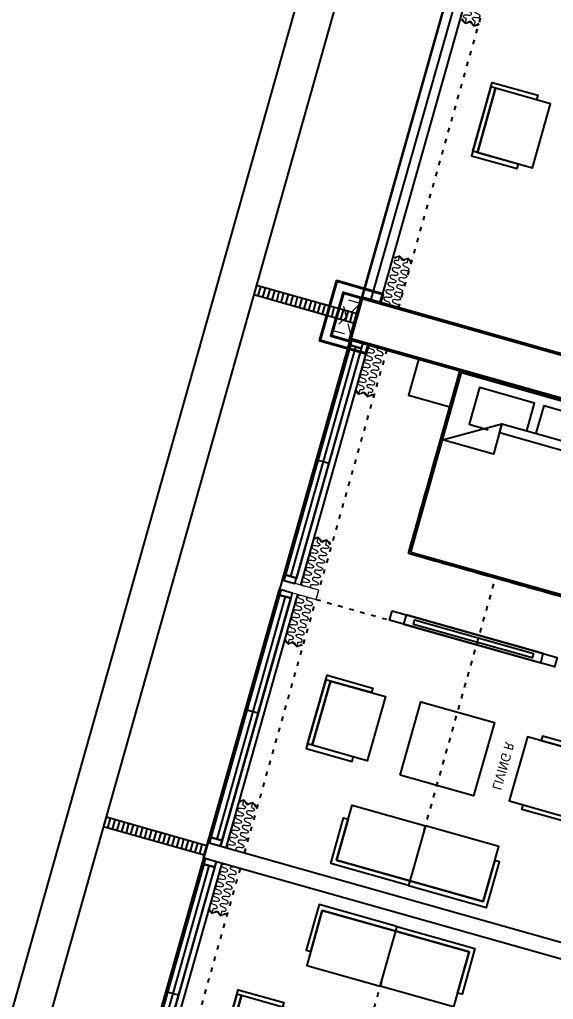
# Model space of a CAD drawing. Header units: millimetres. Extents: x -361679452 to 361242511, y -278557090 to 278849308.
# Drawn here: x 132886 to 138486, y 141339 to 151625 of the extents above; entities that cross this region are included whole.
import ezdxf

# ---------------------------------------------------------------- set-up
doc = ezdxf.new("R2010")
doc.units = ezdxf.units.MM
doc.header["$MEASUREMENT"] = 0
for name, pattern in [('220126_HDN_HBA typical plan$0$HIDDEN', [0.375, 0.25, -0.125]), ('ACAD_ISO03W100', [30, 12, -18]), ('HIDDEN', [0.375, 0.25, -0.125])]:
    doc.linetypes.add(name, pattern=pattern)
for name, color, linetype in [('1VinaPVC-Text', 9, 'Continuous'), ('A-_FURN----_E-_N', 251, 'Continuous'), ('A-ANNO-ROOM', 50, 'Continuous'), ('A-WALL-FNSH', 11, 'Continuous'), ('IDEA - dim', 251, 'Continuous'), ('KT-Net manh', 139, 'Continuous'), ('KT-Tuong', 1, 'Continuous'), ('Xref_NT1+NT2_MBDV Cot vach_220729$0$ccu12-Thay', 7, 'Continuous')]:
    doc.layers.add(name, color=color, linetype=linetype)
for name, color, linetype, lineweight in [('CIC36 net manh', 8, 'Continuous', 9), ('HBA-Partition', 4, 'Continuous', 13), ('KT-lomo nuoc', 3, 'HIDDEN', 5), ('KT-Net cat', 1, 'Continuous', 40), ('KT-Net cot', 2, 'Continuous', 50)]:
    doc.layers.add(name, color=color, linetype=linetype, lineweight=lineweight)
doc.styles.add('220126_HDN_HBA typical plan$0$211210_HDN_HBA_TYPICAL PLAN CORE OPT 1$0$HBA-Text', font='GOTHIC.TTF')
doc.styles.add('Tahoma', font='tahoma.ttf')

# ---------------------------------------------------------------- blocks, each defined once
blk = doc.blocks.new('A$C21AF0CCA')
at = {"layer": 'A-ANNO-ROOM', "insert": (1197.56892258345, 814.6835720778872), "char_height": 600, "attachment_point": 2, "rotation": 0.10542954816276216, "style": '220126_HDN_HBA typical plan$0$211210_HDN_HBA_TYPICAL PLAN CORE OPT 1$0$HBA-Text'}
blk.add_mtext_dynamic_manual_height_columns('1-BR+', width=722857412.8743668, gutter_width=9765.624999999996, heights=[0], dxfattribs=at)
blk = doc.blocks.new('*U57')
for points in [[(396.7561588253833, -484.1490495130481), (464.3337632049024, -466.3349522090732), (394.4481821902239, -466.0516779393653)], [(482.6951045578201, -398.9039813853606), (464.6170375002125, -396.4493711387506), (464.3337632049024, -466.3349522090732)]]:
    blk.add_hatch(color=256).paths.add_polyline_path(points)
blk.add_line((464.3337632049024, -466.3349522090732), (416.9273155568029, -418.7598943406972))
for points in [[(396.7561588253833, -484.1490495130481), (464.3337632049024, -466.3349522090732), (394.4481821902239, -466.0516779393653)], [(482.6951045578201, -398.9039813853606), (464.6170375002125, -396.4493711387506), (464.3337632049024, -466.3349522090732)]]:
    blk.add_lwpolyline(points, close=True)
for centre in [(16.76743755071067, -17.17677016190672), (85.71403000141326, -87.65612936302188), (155.3043908096025, -157.4940017787478), (224.8947516177918, -227.3318741944736), (294.485112425981, -297.1697466101995), (364.0754732341703, -367.0076190259254)]:
    blk.add_ellipse(centre, major_axis=(34.52187991841241, 31.95056764796491), ratio=0.5238875827070036, start_param=4.731720461219403, end_param=7.873313114809197)
at = {"extrusion": (0, 0, -1)}
for centre in [(51.5728287498025, -52.1059534814385), (120.5194212005051, -122.5853126825537), (190.1097820086943, -192.4231850982796), (259.7001428168836, -262.2610575140054), (329.2905036250728, -332.0989299297313), (398.8808644332621, -401.9368023454572)]:
    blk.add_ellipse(centre, major_axis=(-32.07293168385898, -34.4082260416161), ratio=0.5238875826554585, start_param=4.731720461217387, end_param=7.87331311480718, dxfattribs=at)
blk = doc.blocks.new('32')
at = {"layer": 'A-_FURN----_E-_N', "linetype": 'Continuous'}
for points in [[(-2249.999243296086, 751.2530980635347), (-2249.999243296261, 1351.253098063447), (-2949.999243296232, 1351.253098063273), (-2949.999243296028, 751.2530980632437)], [(-2949.999243296203, 1199.258132128351), (-2949.999243296028, 751.2530980632437), (-2249.999243296086, 751.2530980635347), (-2249.999243296057, 701.2530980634765), (-2999.999243296115, 701.2530980632437), (-2999.99924329629, 1199.258132128321)], [(-2249.999243296232, 1199.258132128583), (-2249.999243296086, 751.2530980635347), (-2949.999243296028, 751.2530980632437), (-2949.999243296057, 701.2530980632437), (-2199.999243296086, 701.2530980634765), (-2199.999243296261, 1199.258132128612)]]:
    blk.add_lwpolyline(points, close=True, dxfattribs=at)
at = {"layer": 'IDEA - dim'}
for p, q in [((-450.0000225873227, 399.9999999998399), (-450.0000225873519, -3.637978807091713e-10)), ((-449.9998221368151, 199.9999999999563), (-4049.999243296465, 199.9961914403102)), ((-449.9997219115176, 99.99999999998545), (-7793.793696581051, 99.99263966285798)), ((-449.9996216862201, 7.275957614183426e-11), (-7793.793596355579, -0.007360337083810009))]:
    blk.add_line(p, q, dxfattribs=at)
at = {"layer": 'KT-Net cot'}
blk.add_lwpolyline([(-1.455191522836685e-11, 2999.999943248884), (-449.9996216861036, 2999.999943248913), (-449.9996216861327, 0), (0, 1.455191522836685e-11)], close=True, dxfattribs=at)
at = {"layer": 'KT-Net manh', "linetype": 'ACAD_ISO03W100', "ltscale": 4}
blk.add_line((-450.0000225873227, 399.9999999998399), (-4049.99944374703, 399.9961914401938), dxfattribs=at)
at = {"layer": 'CIC36 net manh', "color": 8}
for p, xscale, yscale, zscale, rotation in [((-4049.470972607363, 356.2833697866445), 0.8100000000112597, 0.8100000000112597, 0.8100000000112597, 45.12320120591075), ((-450.5284937269025, 356.2833697865281), -0.8100000000112602, 0.8100000000112612, 0.8100000000112602, 314.8767987940864), ((-4049.253258272147, 261.329743299706), 0.8100000000112597, 0.8100000000112597, 0.8100000000112597, 45.12320120591075), ((-450.7462080620899, 261.3297432995896), -0.8100000000112602, 0.8100000000112612, 0.8100000000112602, 314.8767987940864)]:
    blk.add_blockref('*U57', p, dxfattribs=dict(at, xscale=xscale, yscale=yscale, zscale=zscale, rotation=rotation))
blk = doc.blocks.new('*U56')
at = {"layer": 'A-_FURN----_E-_N', "linetype": 'Continuous'}
for points in [[(-899.9999999999709, 600), (-899.9999999999709, 1000), (-1349.999999999971, 1000), (-1349.999999999971, 600)], [(-900.0000000000291, -1000), (-900.0000000000291, 1000), (900.0000000000291, 1000), (900.0000000000291, -1000)], [(-880.0000000000291, -980), (-880.0000000000291, 980), (880.0000000000291, 980), (880.0000000000291, -980)], [(1350.000000000029, 600), (1350.000000000029, 1000), (900.0000000000291, 1000), (900.0000000000291, 600)]]:
    blk.add_lwpolyline(points, close=True, dxfattribs=at)
at = {"layer": 'A-_FURN----_E-_N', "linetype": '220126_HDN_HBA typical plan$0$HIDDEN', "ltscale": 500}
blk.add_lwpolyline([(-900.0000000000291, -1000), (-900.0000000000291, 1000), (900.0000000000291, 1000), (900.0000000000291, -1000)], close=True, dxfattribs=at)
at = {"layer": 'A-_FURN----_E-_N', "linetype": 'Continuous'}
for points in [[(-54.9999999999709, 580), (-54.9999999999709, 880), (-655.605454891891, 880), (-655.605454891891, 480), (-448.1151331290312, 480)], [(645.6054548844986, 580), (645.6054548844986, 880), (45.0000000000291, 880), (45.0000000000291, 580)], [(-880.0000000000291, 248.6659454330802), (-326.2632651105232, 580), (880.0000000000291, 580), (880.0000000000291, 480), (-326.2632651105232, 480), (-326.2632651105232, 580), (-326.2632651105232, 248.6659454330802), (-880.0000000000291, 248.6659454330802)]]:
    blk.add_lwpolyline(points, dxfattribs=at)
blk = doc.blocks.new('29')
at = {"layer": 'A-WALL-FNSH', "color": 5}
for points in [[(284.9998109154985, 20.00005674602289), (284.9998109141743, 140.0000567465177), (224.9998109160806, 140.0000567463139), (224.9998109155276, 20.00005674584827)], [(2789.999810914174, 140.0000567753596), (284.9998109141743, 140.0000567465177), (284.9998109154985, 20.00005674602289), (2789.999810913738, 20.0000567749521)], [(1537.499810912341, 140.0000567614188), (2789.999810914174, 140.0000567753596), (2789.999810914989, 80.00005677538866), (1537.499810912981, 80.00005676095316)], [(2849.999810915528, 20.00005677652371), (2849.999810916022, 140.0000567765092), (2789.999810914174, 140.0000567753596), (2789.999810913738, 20.0000567749521)], [(2949.999810913621, 20.00005677716399), (2949.999810914262, 140.0000567776005), (3009.999810916081, 140.0000567778334), (3009.999810915513, 20.00005677736772)], [(3009.999810916081, 140.0000567778334), (5655.000000002881, 140.0000568066753), (5655.000000004438, 20.00005680623872), (3009.999810915513, 20.00005677736772)], [(4262.499810915993, 140.0000567922398), (3009.999810916081, 140.0000567778334), (3009.999810914887, 80.00005677786248), (4262.499810916692, 80.00005679180322)], [(5655.000000004438, 20.00005680623872), (5655.000000002881, 140.0000568066753), (5715.000000002867, 140.000056806879), (5715.000000002343, 20.00005680690811)], [(5944.999999995794, 20.00005680623872), (5944.999999997191, 140.0000568066898), (5884.999999997352, 140.0000568069081), (5884.999999997803, 20.00005680690811)], [(8590.000189083963, 140.0000567779207), (5944.999999997191, 140.0000568066898), (5944.999999995794, 20.00005680623872), (8590.000189084589, 20.00005677742593)], [(7337.500189084065, 140.0000567922543), (8590.000189083963, 140.0000567779207), (8590.0001890852, 80.00005677790614), (7337.500189083381, 80.00005679183232)], [(1537.499810912981, 80.00005676095316), (284.9998109148291, 80.00005674698332), (284.9998109154985, 20.00005674602289), (1537.49981091368, 20.00005676138971)], [(4262.499810916692, 80.00005679180322), (5655.00000000358, 80.00005680623872), (5655.000000004438, 20.00005680623872), (4262.499810917419, 20.00005679180322)], [(7337.500189083381, 80.00005679183232), (5944.99999999658, 80.00005680623872), (5944.999999995794, 20.00005680623872), (7337.500189082653, 20.00005679180322)]]:
    blk.add_lwpolyline(points, close=True, dxfattribs=at)
for points in [[(224.9998109160806, 140.0000567463139), (2789.999810914174, 140.0000567753596)], [(5715.000000002867, 140.000056806879), (3009.999810916081, 140.0000567778334)], [(5884.999999997352, 140.0000568069081), (8590.000189083963, 140.0000567779207)]]:
    blk.add_lwpolyline(points, dxfattribs=at)
at = {"layer": 'HBA-Partition'}
blk.add_lwpolyline([(2949.999810911249, 400.0000567966927), (2849.999810911249, 400.0000567960669), (2849.99981091576, 5.679558671545237e-05), (2949.999810913869, 5.679625610355288e-05)], close=True, dxfattribs=at)
at = {"layer": 'IDEA - dim'}
for p, q in [((224.0616604759998, 200.000056765406), (2849.999810913476, 200.0000567955867)), ((5715.000000002372, 200.0000568269461), (2949.999810913461, 200.000056796649)), ((5884.999999997963, 200.0000568269315), (8650.000189086684, 200.0000567967509)), ((224.06166047632, 5.676491127815098e-05), (2849.99981091576, 5.679558671545237e-05)), ((5715.000000004598, 5.682646587956697e-05), (2949.999810913869, 5.679625610355288e-05)), ((5884.999999995605, 5.682643677573651e-05), (8650.000189086219, 5.679634341504425e-05))]:
    blk.add_line(p, q, dxfattribs=at)
for points in [[(3734.322622144144, 3075.738922653181), (3734.322622139094, 3523.743956718026), (4434.322622137421, 3523.743956725884), (4434.322622136722, 3573.74395672635), (3684.322622136955, 3573.743956718463), (3684.322622144085, 3075.73892265257)], [(4434.322622142223, 3075.738922660486), (4434.322622137421, 3523.743956725884), (3734.322622139094, 3523.743956718026), (3734.322622136708, 3573.743956718492), (4484.322622136868, 3573.74395672734), (4484.322622142237, 3075.738922661476)], [(3734.322622139094, 3523.743956718026), (3734.322622144042, 2923.743956718041), (4434.322622143984, 2923.743956725812), (4434.322622137421, 3523.743956725884)], [(2849.999810904264, 1200.000056794641), (2849.999810884095, 3000.000056795572), (2949.999810886031, 3000.000056796722), (2949.999810906054, 1200.000056796751)], [(5076.994776818159, 2950.000056819961), (5524.999810883048, 2950.000056825418), (5524.999810893743, 2150.000056825447), (5574.999810891779, 2150.000056825476), (5574.999810884168, 3000.000056825505), (5076.994776819251, 3000.000056819976)], [(6523.005223182059, 2950.000056819947), (6075.000189117127, 2950.000056825433), (6075.000189106475, 2150.000056825418), (6025.000189108367, 2150.000056825476), (6025.000189115875, 3000.000056825505), (6523.005223180779, 3000.000056820034)], [(5524.999810883048, 2950.000056825418), (4924.999810884678, 2950.000056818259), (4924.999810893642, 2150.000056818229), (5524.999810893743, 2150.000056825447)], [(6075.000189117127, 2950.000056825433), (6675.000189115322, 2950.000056818317), (6675.000189106591, 2150.000056818288), (6075.000189106475, 2150.000056825418)], [(2949.999810884197, 2847.50005679678), (2849.999810886002, 2847.500056795616), (2849.999810902489, 1352.50005679467), (2949.999810900626, 1352.500056796256)], [(2924.999810901529, 1452.500056796052), (2874.999810899462, 1452.500056794932), (2874.999810883397, 2747.500056795412), (2924.9998108851, 2747.500056795994)], [(4484.322622158899, 1750.000056813835), (3684.322622158856, 1750.000056805395), (3684.322622149979, 2550.000056804914), (4484.322622149979, 2550.000056813835)], [(5524.999810900699, 1350.000056825418), (4924.999810900656, 1350.000056818739), (4924.999810893642, 2150.000056818229), (5524.999810893743, 2150.000056825447)], [(5076.994776835752, 1350.000056819976), (5524.999810900699, 1350.000056825418), (5524.999810893743, 2150.000056825447), (5574.999810891779, 2150.000056825476), (5574.999810901296, 1300.000056826058), (5076.994776836393, 1300.00005682047)], [(6523.005223164233, 1350.000056819932), (6075.00018909949, 1350.000056825418), (6075.000189106475, 2150.000056825418), (6025.000189108367, 2150.000056825476), (6025.000189098821, 1300.000056825971), (6523.005223163753, 1300.0000568205)], [(6075.00018909949, 1350.000056825418), (6675.00018909949, 1350.000056818782), (6675.000189106591, 2150.000056818288), (6075.000189106475, 2150.000056825418)], [(3734.322622167892, 776.2561568914534), (3734.322622161228, 1376.256156892414), (4434.322622161271, 1376.256156900214), (4434.322622169857, 776.2561568992824)], [(7865.67737783218, 776.2561568914825), (7865.677377838816, 1376.256156892428), (7165.677377838831, 1376.256156900243), (7165.677377830332, 776.2561568993115)], [(3734.32262216293, 1224.261190957754), (3734.322622167892, 776.2561568914534), (4434.322622169857, 776.2561568992824), (4434.322622168533, 726.2561568997771), (3684.322622172156, 726.2561568918318), (3684.322622164735, 1224.261190957186)], [(4434.322622162887, 1224.261190965524), (4434.322622169857, 776.2561568992824), (3734.322622167892, 776.2561568914534), (3734.322622170352, 726.2561568919482), (4484.322622170293, 726.2561569007812), (4484.322622164735, 1224.261190966135)], [(7165.677377837172, 1224.261190965553), (7165.677377830332, 776.2561568993115), (7865.67737783218, 776.2561568914825), (7865.67737782991, 726.2561568920501), (7115.677377829779, 726.2561569008831), (7115.677377835309, 1224.261190966223)], [(7865.677377837143, 1224.261190957812), (7865.67737783218, 776.2561568914825), (7165.677377830332, 776.2561568993115), (7165.677377831831, 726.2561568997771), (7915.677377827989, 726.25615689189), (7915.677377835338, 1224.26119095723)]]:
    blk.add_lwpolyline(points, close=True, dxfattribs=at)
at = {"layer": 'KT-Net cot'}
blk.add_lwpolyline([(-224.9998108057771, 3000.000056758028), (224.9998108059372, 3000.000056758028), (224.9998108059517, 1.455191522836685e-11), (-224.9998108057771, 0)], close=True, dxfattribs=at)
at = {"layer": 'KT-Net manh', "linetype": 'ACAD_ISO03W100', "ltscale": 4}
for p, q in [((4974.99981089175, 2150.000056818317), (2224.999810893583, 2150.000056788136)), ((6625.000189108338, 2150.000056818346), (9375.000189106417, 2150.000056788223)), ((2949.999810916779, 400.0000567966927), (2949.999810906054, 1200.000056796751)), ((224.0616604736861, 400.0000567658426), (2849.999810911249, 400.0000567960669)), ((5715.00000000016, 400.0000568264368), (2949.999810911249, 400.0000567966927)), ((5885.000000000116, 400.0000568264659), (8650.000189088823, 400.00005679678))]:
    blk.add_line(p, q, dxfattribs=at)
at = {"layer": 'KT-Tuong'}
blk.add_lwpolyline([(5885, 8430.000056826), (5885.000000000044, 1.455191522836685e-11), (5715, -1.455191522836685e-11), (5715.000000000044, 8430.000056825971)], dxfattribs=at)
at = {"layer": 'CIC36 net manh', "color": 8, "extrusion": (0, 0, -1), "xscale": 0.8100000000112607, "yscale": 0.8100000000112607, "zscale": -0.8100000000112603, "rotation": 225.1232012033261}
for p in [(-224.3490581059887, 243.7097714374686), (-224.566772438804, 338.6633979234466), (-2950.528081602941, 243.7097714683478), (-2950.745795935596, 338.6633979552571)]:
    blk.add_blockref('*U57', p, dxfattribs=at)
at = {"layer": 'CIC36 net manh', "color": 8}
for p, xscale, yscale, zscale, rotation in [((2849.253825888256, 338.6633979541512), 0.8100000000112594, 0.8100000000112594, 0.8100000000112594, 225.1232012046199), ((2849.471540221377, 243.7097714676784), 0.8100000000112594, 0.8100000000112594, 0.8100000000112594, 225.1232012046199), ((5714.254014978942, 338.6633979849721), 0.8100000000112594, 0.8100000000112594, 0.8100000000112594, 225.1232012046199), ((5714.47172931004, 243.709771498965), 0.8100000000112594, 0.8100000000112594, 0.8100000000112594, 225.1232012046199), ((5885.52827069012, 243.709771498965), -0.8100000000112605, 0.8100000000112606, 0.8100000000112602, 134.8767987953813), ((5885.745985021233, 338.6633979849721), -0.8100000000112605, 0.8100000000112606, 0.8100000000112602, 134.8767987953813)]:
    blk.add_blockref('*U57', p, dxfattribs=dict(at, xscale=xscale, yscale=yscale, zscale=zscale, rotation=rotation))
at = {"layer": 'IDEA - dim', "rotation": 90}
blk.add_blockref('*U56', (1224.99981089044, 2100.000056776102), dxfattribs=at)
at = {"layer": '1VinaPVC-Text', "style": 'Tahoma', "text_generation_flag": 4}
blk.add_text('LIVING R', height=100.0000000000026, rotation=180, dxfattribs=at).set_placement((4356.537859571996, 2714.557838269349))
blk = doc.blocks.new('Louvre')
for p, q in [((-390.067916277796, 975.9572027104441, 0.1512365001885502), (-295.1435544323176, 1008.729661013116, 0.1512365002144518)), ((-373.750619571656, 928.6946823777398, 0.1512365001885502), (-278.8262577261776, 961.4671406804118, 0.1512365002144518)), ((-357.4333228655159, 881.4321620450355, 0.1512365001885502), (-262.5089610200375, 914.2046203477075, 0.1512365002144518)), ((-341.1160261593759, 834.1696417123312, 0.1512365001885502), (-246.1916643138975, 866.9421000150032, 0.1512365002144518)), ((-324.7987294532359, 786.9071213796269, 0.1512365001885502), (-229.8743676077574, 819.6795796822989, 0.1512365002144518)), ((-308.4814327470958, 739.6446010469226, 0.1512365001885502), (-213.5570709016174, 772.4170593495946, 0.1512365002144518)), ((-292.1641360409558, 692.3820807142183, 0.1512365001885502), (-197.2397741954774, 725.1545390168903, 0.1512365002144518)), ((-275.8468393348157, 645.119560381514, 0.1512365001885502), (-180.9224774893373, 677.892018684186, 0.1512365002144518)), ((-259.5295426286757, 597.8570400488097, 0.1512365001885502), (-164.6051807831973, 630.6294983514817, 0.1512365002144518)), ((-243.2122459225357, 550.5945197161054, 0.1512365001885502), (-148.2878840770572, 583.3669780187774, 0.1512365002144518)), ((-226.8949492163956, 503.3319993834011, 0.1512365001885502), (-131.9705873709172, 536.1044576860731, 0.1512365002144518)), ((-210.5776525102556, 456.0694790506968, 0.1512365001885502), (-115.6532906647772, 488.8419373533688, 0.1512365002144518)), ((-194.2603558041155, 408.8069587179925, 0.1512365001885503), (-99.33599395863712, 441.5794170206646, 0.1512365002144518)), ((-177.9430590979755, 361.5444383852882, 0.1512365001885503), (-83.01869725249708, 394.3168966879603, 0.1512365002144518)), ((-161.6257623918355, 314.2819180525839, 0.1512365001885503), (-66.70140054635704, 347.054376355256, 0.1512365002144518)), ((-145.3084656856954, 267.0193977198796, 0.1512365001885503), (-50.38410384021699, 299.7918560225517, 0.1512365002144518)), ((-128.9911689795554, 219.7568773871753, 0.1512365001885503), (-34.06680713407695, 252.5293356898474, 0.1512365002144518)), ((-112.6738722734153, 172.494357054471, 0.1512365001885503), (-17.74951042793691, 205.2668153571431, 0.1512365002144518)), ((-96.35657556727529, 125.2318367217667, 0.1512365001885503), (-1.43221372179687, 158.0042950244388, 0.1512365002144518)), ((-80.03927886113524, 77.96931638906244, 0.1512365001885503), (14.88508298434317, 110.7417746917345, 0.1512365002144518)), ((-63.7219821549952, 30.70679605635814, 0.1512365001885503), (31.20237969048321, 63.47925435903016, 0.1512365002144518)), ((-47.40468544885516, -16.55572427634615, 0.1512365001885503), (47.51967639662325, 16.21673402632587, 0.1512365002144518))]:
    blk.add_line(p, q)
at = {"elevation": 0.1512365001885503}
blk.add_lwpolyline([(47.5188208874315, 16.2192119784886), (-311.4533339738846, 1055.970408101566), (-405.9933989513665, 1023.379364635679), (-47.40468544885516, -16.55572427634615)], close=True, dxfattribs=at)
blk = doc.blocks.new('*U195')
at = {"layer": 'KT-lomo nuoc', "ltscale": 500}
for p, q in [((-178.7075407678832, -89.80692994260805), (-157.1458575579694, 312.7288992914555)), ((-335.8533983258527, 222.9312664011882), (0, -0.009297052340116352))]:
    blk.add_line(p, q, dxfattribs=at)
blk.add_lwpolyline([(-178.7075407678832, -89.80692994260805), (-335.8533983258527, 222.9312664011882), (-157.1458575579694, 312.7288992914555), (0, -0.009297052340116352)], close=True, dxfattribs=at)
blk = doc.blocks.new('CTN TB 33-35')
at = {"layer": 'KT-Net cat', "elevation": 4.124742557018034e-09}
for points in [[(-21013.26954178879, -3388.680391252099), (-20986.32564618277, -3293.327935056586), (-21467.10540905148, -3156.116551388259), (-21643.98403255255, -3781.986279302771), (-21162.83267121278, -3917.973473913269), (-21135.63526277183, -3821.723788080912)], [(-21333.59057374622, -3786.509692745603), (-21205.84811636014, -3334.733237069711), (-21398.11326699717, -3279.702300586592), (-21525.97783877681, -3732.134783887828), (-21333.5165372861, -3786.530621342448)]]:
    blk.add_lwpolyline(points, dxfattribs=at)
at = {"layer": 'KT-lomo nuoc', "linetype": 'HIDDEN', "xscale": -0.9999999999999997, "rotation": 10.8976534755902}
blk.add_blockref('*U195', (-21509.66199099283, -3674.387888292578, -4.87265307889438e-08), dxfattribs=at)

msp = doc.modelspace()

# ---------------------------------------------------------------- linework, layer by layer
at = {"layer": 'Xref_NT1+NT2_MBDV Cot vach_220729$0$ccu12-Thay'}
msp.add_line((137419.7834537844, 156088.5126885614, -2.012464522079316e-07), (124271.7012463874, 109564.9879257472, 1.242394586947095e-07), dxfattribs=at)
for points, elevation in [([(138985.1668959449, 85871.7715516708), (152052.6653173187, 132116.7150870421, 0.02468762443620558), (152344.7392920601, 133393.1444917977, 0.08689377473881693), (152346.5183997685, 134119.9891762142), (151856.1594625442, 136121.0375072754), (147138.0639326584, 155605.6146970099, 0.7715449943642202), (138472.7543641157, 155769.6529522115), (124638.4568042886, 106818.0054839184)], 1.242394586947095e-07), ([(137039.5699831106, 156213.962508437), (123884.3368363066, 109665.1346708981, 0.2111738476828163), (123956.5717045206, 109226.5758500469, -0.1470454784877201), (124088.1129822932, 108910.4924578589), (123581.2501550485, 107116.7418242781)], -2.012464522079316e-07)]:
    msp.add_lwpolyline(points, format="xyb", dxfattribs=dict(at, elevation=elevation))

# ---------------------------------------------------------------- block references
msp.add_blockref('CTN TB 33-35', (157681.4863553804, 152036.7143738797, 1.244955786637798e-07))
at = {"layer": 'A-ANNO-ROOM'}
for p in [(-193366.6029767873, 192837.9996409905, 5.460855537377236e-05), (-194725.1126339572, 187914.7636662904, 5.460855537377236e-05), (-204628.500881133, 156603.4286092457, 5.461079910308954e-05)]:
    msp.add_blockref('A$C21AF0CCA', p, dxfattribs=at)
at = {"layer": 'IDEA - dim', "rotation": 254.2212141373278}
msp.add_blockref('32', (136353.3903113893, 148269.375164234, 1.239722895440761e-07), dxfattribs=at)
at = {"layer": 'KT-Net manh', "extrusion": (-2.296437076589002e-08, -8.126923978077097e-08, 0.9999999999999964), "rotation": 55.16779549648923}
for p in [(136414.4093622602, 148485.9424525009, -0.1664363861957754), (134837.2504113659, 142904.4938325513, -0.1659465677291584)]:
    msp.add_blockref('Louvre', p, dxfattribs=at)
at = {"layer": 'KT-Tuong', "rotation": 254.2212141373278}
msp.add_blockref('29', (136414.5842676769, 148485.8931645746, 1.242394586947095e-07), dxfattribs=at)

doc.saveas('drawing.dxf')
